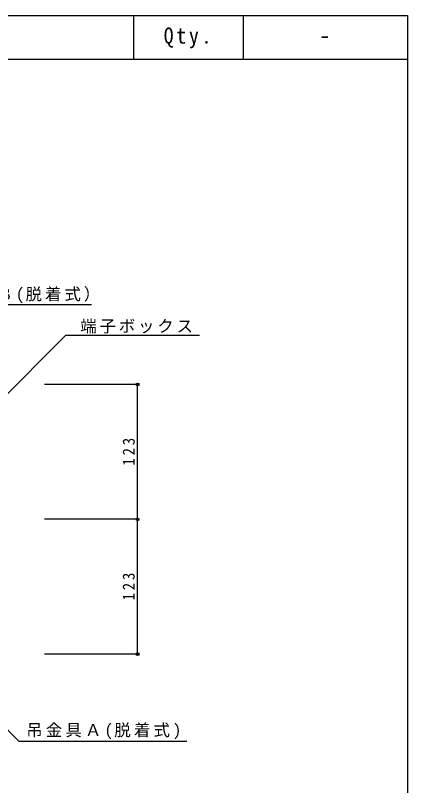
# Model space of a CAD drawing. Units: millimetres at full size, sheet at 1:5; details may follow other scales. Extents: x -2172 to 1948, y -701 to 704.
# Drawn here: x 1590 to 1948, y 2 to 704 of the extents above; entities that cross this region are included whole.
import ezdxf
from ezdxf.enums import TextEntityAlignment as Align

# ---------------------------------------------------------------- set-up
doc = ezdxf.new("R2010")
doc.units = ezdxf.units.MM
doc.header["$LTSCALE"] = 5
doc.header["$PDMODE"] = 32
doc.header["$PDSIZE"] = 2.5
doc.layers.add('0-0', color=4, linetype='Continuous')
doc.layers.add('F-0', color=2, linetype='Continuous')
doc.styles.add('ＭＳ ゴシック', font='')
doc.styles.get('ＭＳ ゴシック').set_extended_font_data('MS Gothic')

msp = doc.modelspace()

# ---------------------------------------------------------------- linework, layer by layer
at = {"layer": '0-0'}
for p, q in [((1510.489, 440.259), (1659.716, 440.259)), ((1573.026, 348.959), (1636.302, 412.235)), ((1636.302, 412.235), (1758.053, 412.235)), ((1701.74, 367.406), (1616.935, 367.406)), ((1701.74, 244.406), (1701.74, 367.406)), ((1701.74, 244.406), (1616.935, 244.406)), ((1701.74, 121.406), (1701.74, 244.406)), ((1701.74, 121.406), (1616.935, 121.406)), ((1538.082, 97.484), (1593.374, 42.192)), ((1593.374, 42.192), (1746.589, 42.192))]:
    msp.add_line(p, q, dxfattribs=at)
at = {"layer": '0-0', "color": 5}
for p in [(1701.74, 367.406), (1701.74, 244.406), (1701.74, 121.406)]:
    msp.add_point(p, dxfattribs=at)
at = {"layer": 'F-0', "color": 5}
for p, q in [((1697.911, 704.037), (1697.911, 664.037)), ((1797.911, 704.037), (1797.911, 664.037)), ((1947.911, 704.037), (1947.911, -700.963)), ((-72.089, 664.037), (1947.911, 664.037))]:
    msp.add_line(p, q, dxfattribs=at)
msp.add_lwpolyline([(-72.089, -700.963), (-72.089, 704.037), (1947.911, 704.037)], dxfattribs=at)

# ---------------------------------------------------------------- texts
at = {"layer": '0-0', "color": 7, "char_height": 11, "attachment_point": 7, "style": 'ＭＳ ゴシック'}
for s, insert in [('\\T1.18;吊金具Ｂ(脱着式）', (1519.9, 441.393)), ('\\T1.17;端子ボックス', (1649.406, 413.905)), ('\\T1.19;吊金具Ａ(脱着式)', (1600.136, 43.753))]:
    msp.add_mtext(s, dxfattribs=dict(at, insert=insert))
at = {"layer": '0-0', "color": 7, "char_height": 11, "attachment_point": 7, "rotation": 90, "style": 'ＭＳ ゴシック'}
for insert in [(1699.24, 293.406), (1699.24, 170.406)]:
    msp.add_mtext('\\T1.38;\\W0.9;123', dxfattribs=dict(at, insert=insert))
at = {"layer": 'F-0', "color": 7, "style": 'ＭＳ ゴシック'}
msp.add_text('-', height=14.66, dxfattribs=at).set_placement((1867.411, 674.037), align=Align.BOTTOM_LEFT)
at = {"layer": 'F-0', "color": 7, "insert": (1725.536, 674.037), "char_height": 14.66, "attachment_point": 7, "style": 'ＭＳ ゴシック'}
msp.add_mtext('\\T1.28;\\W0.9;Qty.', dxfattribs=at)
msp.add_mtext('\\T1.28;\\W0.9;Qty.', dxfattribs=at)

doc.saveas('drawing.dxf')
